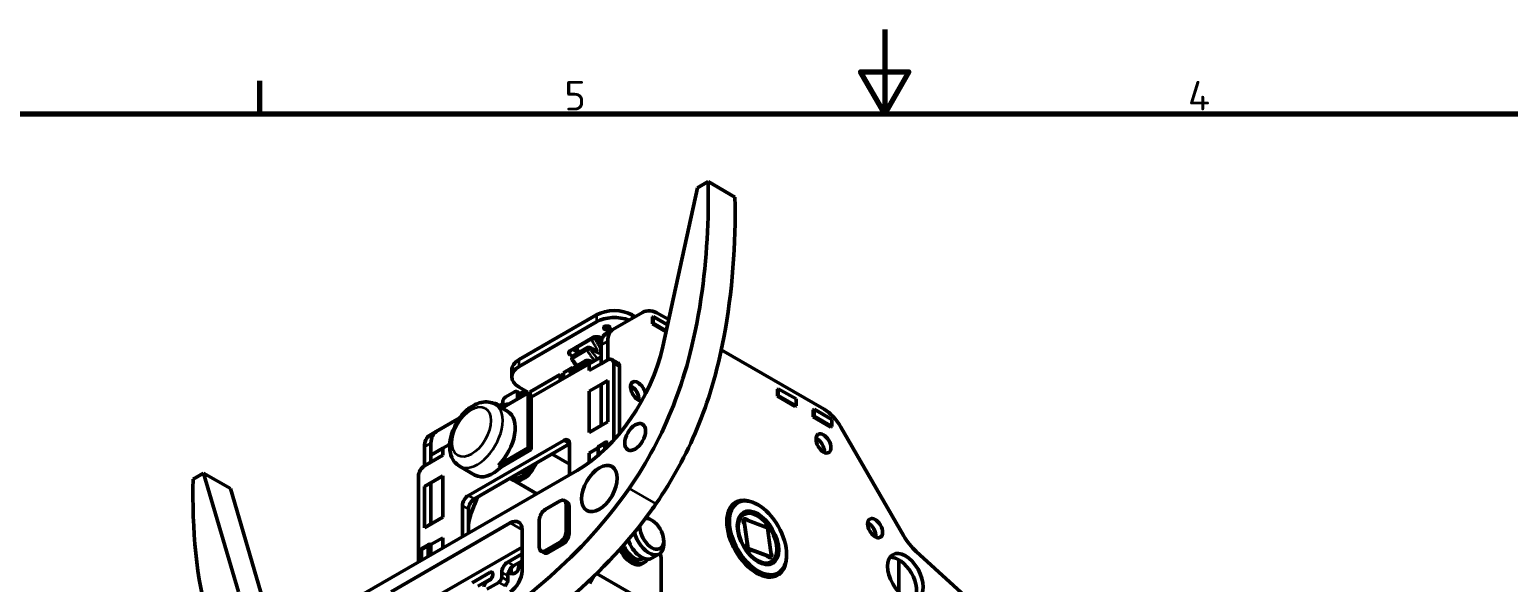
# Model space of a CAD drawing. Header units: millimetres. Extents: x 0 to 1188, y 0 to 840.
# Drawn here: x 390.8 to 742.2, y 708.7 to 840 of the extents above; entities that cross this region are included whole.
import ezdxf

# ---------------------------------------------------------------- set-up
doc = ezdxf.new("R2010")
doc.units = ezdxf.units.MM
doc.header["$LTSCALE"] = 2
for name, color, linetype, lineweight in [('Rahmen (ISO)', 7, 'Continuous', 70), ('Sichtbar (ISO)', 7, 'Continuous', 50), ('Sichtbar schmal (ISO)', 7, 'Continuous', 35)]:
    doc.layers.add(name, color=color, linetype=linetype, lineweight=lineweight)
doc.styles.add('Notiztext (DIN)', font='isocpeur.ttf')

# ---------------------------------------------------------------- blocks, each defined once
blk = doc.blocks.new('Ränder Vorgaberahmen')
at = {"layer": 'Rahmen (ISO)'}
blk.add_line((222.75, 410), (222.75, 413.9), dxfattribs=at)
at = {"layer": 'Rahmen (ISO)', "flags": 128}
for points in [[(297, 420), (297, 410), (294.11, 415), (299.89, 415), (297, 410)], [(10, 10), (10, 410), (584, 410), (584, 10), (10, 10)]]:
    blk.add_lwpolyline(points, dxfattribs=at)
at = {"layer": 'Rahmen (ISO)', "char_height": 3.5, "attachment_point": 7, "style": 'Notiztext (DIN)'}
for s, insert in [('5', (258.95, 410.4)), ('4', (333.03, 410.4))]:
    blk.add_mtext(s, dxfattribs=dict(at, insert=insert))

msp = doc.modelspace()

# ---------------------------------------------------------------- linework, layer by layer
at = {"layer": 'Sichtbar (ISO)'}
for p, q in [((549.56, 802.45), (541.27, 764.7)), ((552.06, 803.89), (549.56, 802.45)), ((558.42, 800.22), (552.06, 803.89)), ((507.13, 761.62), (525.52, 772.24)), ((525.52, 770.6), (507.13, 759.99)), ((529.45, 768.79), (536.45, 772.83)), ((534, 772.24), (534.71, 771.83)), ((538.81, 771.75), (539.02, 771.87)), ((538.81, 770.11), (538.81, 771.75)), ((538.81, 770.11), (539.02, 770.24)), ((542.05, 768.24), (538.81, 770.11)), ((539.02, 771.87), (542.42, 769.91)), ((539.02, 771.87), (539.02, 770.24)), ((539.02, 770.24), (542.1, 768.46)), ((542.69, 771.14), (540.45, 772.43)), ((519.3, 763.74), (524.67, 766.85)), ((526.37, 766.85), (526.86, 766.56)), ((529.45, 768.79), (527.89, 767.89)), ((528.2, 761.54), (528.2, 766.04)), ((519.87, 762.43), (519.3, 762.76)), ((519.86, 764.07), (521.26, 763.26)), ((523.38, 764.48), (519.99, 762.52)), ((526.65, 760.64), (526.65, 765.14)), ((579.6, 749.83), (555.19, 763.93)), ((505.38, 759.17), (505.38, 757.54)), ((510.01, 752.67), (523.82, 760.64)), ((517.71, 758.5), (519.83, 759.72)), ((522.89, 761.34), (519.49, 759.38)), ((519.83, 759.72), (519.95, 759.65)), ((519.83, 759.72), (519.83, 759.58)), ((523.82, 760.64), (526.65, 762.27)), ((528.2, 761.54), (523.82, 759.01)), ((523.82, 759.01), (523.82, 760.64)), ((523.82, 759.01), (526.65, 760.64)), ((523.82, 760.64), (523.82, 759.01)), ((526.65, 760.64), (526.65, 762.27)), ((526.65, 760.64), (528.2, 761.54)), ((529.2, 761.64), (530.62, 760.82)), ((529.62, 760.72), (529.62, 742.47)), ((531.03, 744.1), (531.03, 759.91)), ((516.86, 758.05), (509.79, 753.96)), ((516.86, 758.05), (516.86, 756.62)), ((517.25, 757.82), (516.86, 758.05)), ((516.93, 756.66), (516.93, 757.31)), ((517.71, 758.08), (517.13, 757.75)), ((517.6, 757.7), (517.6, 757.05)), ((517.71, 758.5), (517.71, 757.11)), ((523.82, 754.11), (528.2, 756.64)), ((526.65, 755.74), (523.82, 754.11)), ((528.2, 756.64), (526.65, 755.74)), ((526.65, 745.94), (526.65, 755.74)), ((526.65, 745.94), (526.65, 755.74)), ((528.2, 746.84), (528.2, 756.64)), ((528.2, 746.84), (528.2, 756.64)), ((509.31, 753.73), (503.05, 750.12)), ((503.95, 752.76), (506.07, 753.99)), ((506.57, 754.04), (507.99, 753.22)), ((506.78, 753.58), (506.78, 752.27)), ((507.13, 755.09), (509.25, 753.86)), ((507.36, 753.58), (508.55, 754.27)), ((509.31, 740.67), (509.31, 753.73)), ((510.01, 753.32), (509.31, 753.73)), ((509.79, 753.96), (509.79, 753.45)), ((510.01, 740.26), (510.01, 753.32)), ((523.82, 744.31), (523.82, 754.11)), ((523.82, 754.11), (523.82, 744.31)), ((568.72, 754.72), (568.51, 754.6)), ((568.51, 752.97), (568.51, 754.6)), ((568.51, 752.97), (568.72, 753.09)), ((572.75, 750.52), (568.51, 752.97)), ((572.96, 752.27), (568.72, 754.72)), ((568.72, 754.72), (568.72, 753.09)), ((568.72, 753.09), (572.96, 750.64)), ((572.96, 752.27), (572.96, 750.64)), ((504.45, 749.3), (501.48, 751.02)), ((501.62, 751.18), (503.04, 750.36)), ((502.41, 750.73), (503.26, 751.22)), ((503.24, 751.37), (503.24, 751.54)), ((503.45, 750.92), (503.94, 750.63)), ((572.96, 750.64), (572.75, 750.52)), ((577.21, 749.82), (577, 749.7)), ((577, 748.07), (577, 749.7)), ((581.45, 747.37), (577.21, 749.82)), ((577.21, 749.82), (577.21, 748.19)), ((487.45, 744.54), (493.07, 747.79)), ((528.2, 746.84), (523.82, 744.31)), ((523.82, 744.31), (526.65, 745.94)), ((526.65, 745.94), (528.2, 746.84)), ((577, 748.07), (577.21, 748.19)), ((581.24, 745.62), (577, 748.07)), ((577.21, 748.19), (581.45, 745.74)), ((581.24, 745.62), (581.45, 745.74)), ((581.45, 747.37), (581.45, 745.74)), ((598.46, 719.88), (583.6, 745.61)), ((487.45, 744.54), (485.89, 743.64)), ((486.2, 737.29), (486.2, 741.79)), ((495.11, 729.37), (517.74, 742.43)), ((519.15, 741.62), (496.53, 728.55)), ((519.15, 741.62), (519.15, 734.27)), ((527.7, 741.99), (526.15, 741.1)), ((527.5, 741.54), (527.5, 740.3)), ((528.2, 740.99), (528.2, 741.94)), ((484.65, 736.39), (484.65, 740.89)), ((484.65, 736.39), (489.03, 738.92)), ((486.2, 738.92), (489.03, 740.56)), ((486.2, 737.29), (486.2, 738.92)), ((486.2, 737.29), (489.03, 738.92)), ((489.03, 740.56), (490.45, 741.37)), ((489.03, 738.92), (489.03, 740.56)), ((489.03, 738.92), (489.03, 740.56)), ((502.23, 736.58), (509.31, 740.67)), ((502.94, 736.18), (510.01, 740.26)), ((510.01, 740.26), (509.31, 740.67)), ((519.15, 736.78), (514.96, 739.2)), ((525.94, 740.64), (523.82, 739.41)), ((523.82, 739.41), (525.94, 740.64)), ((523.82, 737.2), (523.82, 739.41)), ((523.82, 739.41), (523.82, 737.2)), ((525.94, 738.89), (525.94, 740.64)), ((432.18, 734.68), (429.68, 733.24)), ((432.18, 734.68), (438.54, 731)), ((440.47, 706.5), (432.18, 734.68)), ((520.9, 735.28), (460.84, 700.6)), ((484.65, 736.39), (486.2, 737.29)), ((496.66, 734.17), (492.98, 736.3)), ((502.94, 736.18), (502.23, 736.58)), ((438.54, 731), (446.83, 702.83)), ((483.23, 713.53), (483.23, 733.94)), ((489.03, 734.02), (484.65, 731.49)), ((486.2, 732.39), (484.65, 731.49)), ((484.65, 721.69), (484.65, 731.49)), ((484.65, 731.49), (484.65, 721.69)), ((489.03, 734.02), (486.2, 732.39)), ((486.2, 722.59), (486.2, 732.39)), ((486.2, 722.59), (486.2, 732.39)), ((489.03, 724.23), (489.03, 734.02)), ((489.03, 724.23), (489.03, 734.02)), ((511.33, 729.75), (505.62, 733.04)), ((516.89, 728.06), (513.36, 726.02)), ((517.89, 728.16), (518.6, 727.75)), ((558.56, 727.74), (558.63, 727.78)), ((484.65, 721.69), (489.03, 724.23)), ((486.2, 722.59), (489.03, 724.23)), ((493.7, 719.57), (493.7, 726.92)), ((495.11, 726.1), (495.11, 720.39)), ((518.31, 720.71), (518.31, 727.25)), ((519.01, 726.84), (519.01, 720.31)), ((538.67, 723.49), (537.96, 723.9)), ((560.52, 724.83), (559.98, 724.52)), ((563.91, 727.12), (563.63, 727.29)), ((476.73, 706.51), (505.01, 722.84)), ((484.65, 721.69), (486.2, 722.59)), ((507.84, 721.2), (507.84, 711.41)), ((511.94, 723.57), (511.94, 717.04)), ((560.5, 723.75), (560.57, 723.79)), ((560.57, 723.79), (566.14, 721.7)), ((561.55, 716.79), (560.57, 723.79)), ((561.3, 717.98), (560.67, 722.51)), ((566.14, 721.7), (567.12, 714.7)), ((507.84, 717.12), (483.09, 702.83)), ((485.7, 717.74), (484.15, 716.85)), ((485.5, 717.29), (485.5, 714.84)), ((489.03, 719.33), (486.2, 717.69)), ((489.03, 719.33), (486.2, 717.69)), ((486.2, 715.24), (486.2, 717.69)), ((489.03, 716.88), (489.03, 719.33)), ((489.03, 716.88), (489.03, 719.33)), ((516.89, 718.27), (513.36, 716.22)), ((517.6, 717.86), (514.06, 715.82)), ((541.5, 718.59), (541.5, 717.78)), ((483.94, 713.94), (483.94, 716.39)), ((507.84, 715.49), (504.45, 713.53)), ((505.86, 712.71), (507.84, 713.86)), ((512.36, 716.12), (513.06, 715.72)), ((536.93, 713.45), (536.36, 713.12)), ((536.43, 714.31), (536.7, 714.47)), ((540.46, 715.49), (538.7, 714.47)), ((540.93, 701.94), (540.93, 713.37)), ((561.48, 716.75), (561.55, 716.79)), ((567.12, 714.7), (561.55, 716.79)), ((562.29, 716.28), (562.46, 716.38)), ((566.06, 715.03), (562.46, 716.38)), ((567.02, 713.58), (566.48, 713.26)), ((566.88, 714.56), (567.12, 714.7)), ((570.7, 715.37), (570.7, 715.04)), ((597.36, 714.1), (597.36, 706.44)), ((707.81, 619.47), (601.51, 716.04)), ((500.2, 711.08), (495.96, 708.63)), ((500.91, 710.67), (500.91, 710.51)), ((503.03, 709.94), (503.03, 711.08)), ((504.45, 709.12), (504.45, 710.26)), ((525.01, 710.28), (523.96, 708.47)), ((540.93, 701.94), (525.56, 710.81)), ((568.56, 710.42), (568.63, 710.46)), ((497.37, 707.81), (500.63, 709.69)), ((500.2, 709.28), (499.5, 708.88)), ((499.5, 707.08), (502.32, 708.71))]:
    msp.add_line(p, q, dxfattribs=at)
for centre, major_axis, start_param, end_param in [((529.76, 769.79), (-6, 0), 3.926991, 5.497787), ((540.45, 765.9), (-4, 6.93), 5.497787, 6.283185), ((529.76, 768.15), (6, 0), 0.952846, 2.356194), ((525.52, 766.36), (-1.2, 0), 3.926991, 5.497787), ((530.89, 762.69), (-3, 5.2), 0, 0.785398), ((532.45, 763.59), (-3, 5.2), 0, 0.785398), ((520.14, 763.25), (-1.2, 0), 5.497787, 7.068583), ((520.9, 759.77), (15, 25.98), 3.926991, 5.215232), ((511.38, 759.17), (-6, 0), 5.497787, 6.283185), ((511.38, 757.54), (-6, 0), 5.497787, 7.068583), ((528.2, 759.91), (1, 1.73), 5.497787, 7.068583), ((529.62, 759.09), (1, 1.73), 5.497787, 6.283185), ((517.6, 756.92), (-0.475, 0.823), 0, 0.785398), ((518.28, 757.31), (-0.475, 0.823), 0.215777, 0.785398), ((535.39, 754.12), (1.25, -2.17), 0.922095, 6.051147), ((503.95, 751.95), (0.5, 0.866), 0.785398, 2.356194), ((506.07, 753.17), (0.5, 0.866), 5.497787, 7.068583), ((507.49, 752.35), (0.5, 0.866), 5.909304, 6.283185), ((508.55, 753.46), (1, 0), 0.27445, 0.785398), ((533.84, 753.23), (-1.25, 2.17), 3.813211, 5.611567), ((533.84, 753.23), (1.25, -2.17), 0.671619, 2.469974), ((501.12, 750.31), (0.5, 0.866), 5.627346, 6.958977), ((500.2, 741.94), (4.25, 7.36), 4.271692, 6.283185), ((502.54, 749.5), (0.5, 0.866), 5.909304, 6.283185), ((503.95, 751.78), (-0.5, -0.866), 5.497787, 7.068583), ((503.95, 750.15), (0.5, 0.866), 6.141288, 7.068583), ((579.6, 743.3), (4, -6.93), 1.570796, 2.356194), ((488.89, 738.44), (-3, 5.2), 0, 0.785398), ((490.45, 739.34), (-3, 5.2), 0, 0.785398), ((490.45, 743.01), (1, 1.73), 3.926991, 4.07411), ((517.74, 740.8), (1, 1.73), 5.497787, 7.068583), ((528.2, 741.13), (-0.5, 0.866), 5.497787, 7.068583), ((577.91, 740.82), (-1.25, 2.17), 3.813211, 5.611567), ((577.91, 740.82), (1.25, -2.17), 0.671619, 2.469974), ((526.65, 740.23), (-0.5, 0.866), 0, 0.785398), ((484.65, 734.76), (1, 1.73), 0.785398, 2.356194), ((500.91, 741.54), (-4.25, -7.36), 0, 1.130099), ((508.12, 737.37), (-2.5, -4.33), 6.044638, 8.092529), ((507.77, 737.58), (-2.25, -3.9), 6.257742, 7.879425), ((507.77, 737.58), (1.64, 2.85), 3.586614, 4.267368), ((508.06, 737.41), (-1.52, -2.64), 0.292264, 0.334588), ((495.11, 727.74), (-1, -1.73), 3.926991, 5.497787), ((525.11, 697.94), (-21.67, 37.54), 0.344593, 0.57837), ((496.53, 726.92), (1, 1.73), 0.785398, 2.356194), ((516.89, 726.43), (1, 1.73), 5.497787, 7.068583), ((517.6, 726.02), (1, 1.73), 5.497787, 6.283185), ((563.63, 719.12), (-5, 8.66), 5.497787, 10.210176), ((563.56, 719.08), (5, -8.66), 3.141593, 6.283185), ((513.36, 724.39), (1, 1.73), 0.785398, 2.356194), ((538.67, 720.22), (-2, 3.46), 0.667079, 6.082756), ((537.96, 719.82), (-2.5, 4.33), 5.497787, 5.668591), ((563.63, 719.12), (-3.28, 5.67), 6.084181, 7.038497), ((561.07, 722.94), (-0.5, 0.866), 5.009439, 8.028515), ((505.01, 719.57), (2, 3.46), 5.497787, 7.068583), ((516.89, 719.9), (-1, -1.73), 0.785398, 2.356194), ((537.96, 719.82), (2.5, -4.33), 4.21316, 7.068583), ((565.66, 721.23), (-0.5, 0.866), 5.009439, 6.335201), ((565.66, 721.23), (0.5, -0.866), 0.355723, 1.564139), ((590.17, 720.7), (-1.25, 2.17), 3.813211, 5.611567), ((590.17, 720.7), (1.25, -2.17), 0.671619, 2.469974), ((484.65, 715.98), (-0.5, 0.866), 0, 0.785398), ((486.2, 716.88), (-0.5, 0.866), 5.497787, 7.068583), ((513.36, 717.86), (-1, -1.73), 5.497787, 7.068583), ((517.6, 719.49), (1, 1.73), 3.926991, 5.497787), ((534.43, 717.78), (2.5, -4.33), 4.54491, 6.644552), ((534.43, 717.78), (2, -3.46), 4.449336, 6.283185), ((536.2, 718.8), (2.5, -4.33), 4.392954, 6.283185), ((561.88, 717.18), (0.5, -0.866), 3.316126, 6.457718), ((603.46, 722.76), (5, -8.66), 4.712389, 5.218534), ((504.45, 711.9), (-1, -1.73), 3.926991, 5.497787), ((504.24, 714.4), (2, -3.46), 5.609526, 7.252007), ((514.06, 717.45), (-1, -1.73), 0, 0.785398), ((533.86, 717.45), (2.5, -4.33), 4.589549, 6.283185), ((533.86, 717.45), (5, -8.66), 0.785398, 1.049759), ((563.63, 719.12), (3.28, -5.67), 5.527873, 6.482189), ((566.47, 715.47), (0.5, -0.866), 4.886922, 6.457718), ((566.47, 715.47), (0.5, -0.866), 0.355723, 1.564139), ((597.36, 709.2), (3, -5.2), 0.262269, 2.879324), ((500.2, 710.26), (0.5, 0.866), 5.497787, 7.068583), ((500.2, 710.1), (0.5, 0.866), 3.926991, 5.497787), ((502.32, 709.53), (-0.5, -0.866), 0.785398, 2.356194), ((505.86, 711.08), (1, 1.73), 0.785398, 2.356194), ((505.01, 709.77), (2, 3.46), 3.926991, 5.497787), ((502.4, 713.33), (-2, 3.46), 3.619159, 4.061187), ((502.4, 713.33), (2, -3.46), 0.477567, 0.919594), ((499.5, 708.06), (0.5, 0.866), 0.785398, 2.356194), ((503.74, 708.71), (0.5, 0.866), 3.926991, 5.497787)]:
    msp.add_ellipse(centre, major_axis=major_axis, ratio=0.57735, start_param=start_param, end_param=end_param, dxfattribs=at)
for centre, major_axis in [((528, 769.17), (-0.75, 0)), ((534.71, 743.25), (1.75, 3.03)), ((579.47, 741.72), (-1.25, 2.17)), ((526.22, 731), (3, 5.2)), ((563.91, 719.29), (-4.8, 8.31)), ((563.91, 719.29), (3.48, -6.02)), ((563.77, 719.2), (3.25, -5.63)), ((591.73, 721.6), (-1.25, 2.17)), ((598.92, 710.1), (-3, 5.2))]:
    msp.add_ellipse(centre, major_axis=major_axis, ratio=0.57735, dxfattribs=at)
for points, knots in [([(533.3, 731.05), (537.61, 737.28), (541.07, 743.78), (546.24, 756.96), (548.73, 765.14), (551.77, 785.56), (552.25, 795.14), (552.06, 803.89)], [0, 0, 0, 0, 2.287826, 2.287826, 4.326906, 4.326906, 6.093032, 6.093032, 6.093032, 6.093032]), ([(539.66, 727.38), (543.55, 733), (546.82, 738.95), (552.06, 751.6), (554.21, 758.62), (557.82, 777.55), (558.66, 789.14), (558.42, 800.22)], [-16.435638, -16.435638, -16.435638, -16.435638, -13.266296, -13.266296, -10.191848, -10.191848, -6.233623, -6.233623, -6.233623, -6.233623]), ([(525.08, 766.91), (525.06, 766.93), (525.03, 766.94), (524.98, 766.96), (524.97, 766.96), (524.95, 766.97)], [-0.03295026, -0.03295026, -0.03295026, -0.03295026, -0.02636021, -0.02636021, -0.02282759, -0.02282759, -0.02282759, -0.02282759]), ([(525.08, 766.91), (525.26, 766.8), (525.44, 766.68), (525.8, 766.41), (525.98, 766.27), (526.33, 765.95), (526.54, 765.72), (526.66, 765.59), (526.66, 765.59), (526.67, 765.58)], [0.0068123, 0.0068123, 0.0068123, 0.0068123, 0.0775206, 0.0775206, 0.1482289, 0.1482289, 0.2189372, 0.2189372, 0.2216061, 0.2216061, 0.2216061, 0.2216061]), ([(519.77, 762.25), (519.78, 762.27), (519.79, 762.29), (519.81, 762.33), (519.82, 762.36), (519.84, 762.39), (519.86, 762.41), (519.89, 762.45), (519.91, 762.47), (519.94, 762.5), (519.96, 762.51), (519.99, 762.52)], [0.04355678, 0.04355678, 0.04355678, 0.04355678, 0.04832131, 0.04832131, 0.05308583, 0.05308583, 0.05785035, 0.05785035, 0.06261487, 0.06261487, 0.06737939, 0.06737939, 0.06737939, 0.06737939]), ([(520.84, 764.22), (520.83, 764.24), (520.82, 764.27), (520.82, 764.31), (520.81, 764.33), (520.81, 764.38), (520.82, 764.4), (520.83, 764.45), (520.83, 764.47), (520.85, 764.51), (520.86, 764.54), (520.88, 764.55)], [-0.03888065, -0.03888065, -0.03888065, -0.03888065, -0.03392238, -0.03392238, -0.02896411, -0.02896411, -0.02400584, -0.02400584, -0.01904757, -0.01904757, -0.0140893, -0.0140893, -0.0140893, -0.0140893]), ([(521.27, 763.26), (521.16, 763.48), (521.06, 763.7), (520.92, 764.02), (520.88, 764.12), (520.84, 764.22)], [0.6560181, 0.6560181, 0.6560181, 0.6560181, 0.7242316, 0.7242316, 0.7568617, 0.7568617, 0.7568617, 0.7568617]), ([(520.88, 764.55), (520.89, 764.57), (520.91, 764.59), (520.93, 764.63), (520.95, 764.65), (520.98, 764.69), (520.99, 764.71), (521.01, 764.73), (521.01, 764.73), (521.01, 764.73)], [3.51723636, 3.51723636, 3.51723636, 3.51723636, 3.52409721, 3.52409721, 3.53095805, 3.53095805, 3.5378189, 3.5378189, 3.53782909, 3.53782909, 3.53782909, 3.53782909]), ([(523.75, 764.52), (523.73, 764.53), (523.71, 764.53), (523.66, 764.54), (523.63, 764.54), (523.58, 764.54), (523.55, 764.54), (523.5, 764.53), (523.48, 764.53), (523.43, 764.51), (523.4, 764.5), (523.38, 764.48)], [-0.02608434, -0.02608434, -0.02608434, -0.02608434, -0.02086747, -0.02086747, -0.0156506, -0.0156506, -0.01043373, -0.01043373, -0.00521687, -0.00521687, 0, 0, 0, 0]), ([(523.75, 764.52), (523.92, 764.47), (524.09, 764.4), (524.44, 764.26), (524.61, 764.17), (524.96, 763.98), (525.16, 763.85), (525.38, 763.67), (525.41, 763.65), (525.49, 763.59), (525.54, 763.56), (525.59, 763.54), (525.61, 763.53), (525.62, 763.53), (525.62, 763.53), (525.62, 763.53)], [0.0044388, 0.0044388, 0.0044388, 0.0044388, 0.0699205, 0.0699205, 0.1354022, 0.1354022, 0.2008839, 0.2008839, 0.2210852, 0.2210852, 0.252916, 0.252916, 0.2740848, 0.2740848, 0.2844443, 0.2844443, 0.2844443, 0.2844443]), ([(519.27, 759), (519.27, 759.03), (519.28, 759.06), (519.29, 759.11), (519.3, 759.14), (519.32, 759.2), (519.33, 759.23), (519.37, 759.28), (519.39, 759.3), (519.44, 759.35), (519.46, 759.37), (519.49, 759.38)], [0.03587727, 0.03587727, 0.03587727, 0.03587727, 0.04217769, 0.04217769, 0.04847812, 0.04847812, 0.05477854, 0.05477854, 0.06107897, 0.06107897, 0.06737939, 0.06737939, 0.06737939, 0.06737939]), ([(519.27, 758.63), (519.27, 758.65), (519.27, 758.68), (519.27, 758.73), (519.27, 758.75), (519.27, 758.8), (519.27, 758.83), (519.27, 758.88), (519.27, 758.9), (519.27, 758.95), (519.27, 758.97), (519.27, 759)], [2.99693093, 2.99693093, 2.99693093, 2.99693093, 3.00246458, 3.00246458, 3.00799822, 3.00799822, 3.01353187, 3.01353187, 3.01906552, 3.01906552, 3.02459916, 3.02459916, 3.02459916, 3.02459916]), ([(519.7, 761.69), (519.7, 761.7), (519.69, 761.71), (519.68, 761.74), (519.67, 761.75), (519.67, 761.78), (519.67, 761.8), (519.66, 761.83), (519.66, 761.84), (519.67, 761.87), (519.67, 761.89), (519.67, 761.9)], [-0.039551, -0.039551, -0.039551, -0.039551, -0.03662194, -0.03662194, -0.03369288, -0.03369288, -0.03076382, -0.03076382, -0.02783476, -0.02783476, -0.02490569, -0.02490569, -0.02490569, -0.02490569]), ([(519.67, 761.9), (519.68, 761.92), (519.69, 761.95), (519.7, 761.99), (519.71, 762.02), (519.72, 762.06), (519.73, 762.09), (519.74, 762.13), (519.75, 762.16), (519.76, 762.2), (519.77, 762.23), (519.77, 762.25)], [3.25716872, 3.25716872, 3.25716872, 3.25716872, 3.26334004, 3.26334004, 3.26951135, 3.26951135, 3.27568267, 3.27568267, 3.28185399, 3.28185399, 3.2880253, 3.2880253, 3.2880253, 3.2880253]), ([(520.8, 760.14), (520.57, 760.39), (520.39, 760.63), (520.03, 761.15), (519.86, 761.41), (519.7, 761.69)], [0.5767601, 0.5767601, 0.5767601, 0.5767601, 0.6661071, 0.6661071, 0.7565821, 0.7565821, 0.7565821, 0.7565821]), ([(523.1, 761.4), (523.09, 761.4), (523.08, 761.4), (523.05, 761.4), (523.03, 761.39), (523, 761.39), (522.99, 761.38), (522.96, 761.37), (522.94, 761.37), (522.91, 761.36), (522.9, 761.35), (522.89, 761.34)], [-0.0155573, -0.0155573, -0.0155573, -0.0155573, -0.01244584, -0.01244584, -0.00933438, -0.00933438, -0.00622292, -0.00622292, -0.00311146, -0.00311146, 0, 0, 0, 0]), ([(523.1, 761.4), (523.23, 761.41), (523.37, 761.41), (523.67, 761.39), (523.82, 761.37), (524.15, 761.3), (524.32, 761.26), (524.54, 761.17), (524.6, 761.15), (524.65, 761.12)], [0.0016514, 0.0016514, 0.0016514, 0.0016514, 0.0551955, 0.0551955, 0.115466, 0.115466, 0.1757365, 0.1757365, 0.1930586, 0.1930586, 0.1930586, 0.1930586]), ([(519.32, 758.49), (519.31, 758.5), (519.31, 758.5), (519.3, 758.52), (519.29, 758.53), (519.28, 758.55), (519.28, 758.56), (519.27, 758.58), (519.27, 758.59), (519.27, 758.61), (519.27, 758.62), (519.27, 758.63)], [-0.03877708, -0.03877708, -0.03877708, -0.03877708, -0.037444876, -0.037444876, -0.036112672, -0.036112672, -0.034780467, -0.034780467, -0.033448263, -0.033448263, -0.032116059, -0.032116059, -0.032116059, -0.032116059]), ([(501.48, 751.02), (501.01, 751.3), (500.47, 751.47), (499.35, 751.63), (498.76, 751.59), (497.49, 751.32), (496.82, 751.04), (495.46, 750.25), (494.79, 749.7), (493.54, 748.44), (492.98, 747.72), (492.01, 746.17), (491.61, 745.35), (491, 743.67), (490.79, 742.81), (490.6, 741.11), (490.62, 740.26), (490.97, 738.71), (491.27, 738), (492.08, 736.95), (492.5, 736.58), (492.98, 736.3)], [0.785398, 0.785398, 0.785398, 0.785398, 1.014729, 1.014729, 1.26691, 1.26691, 1.578241, 1.578241, 1.935446, 1.935446, 2.294484, 2.294484, 2.649266, 2.649266, 3.006265, 3.006265, 3.367187, 3.367187, 3.695607, 3.695607, 3.926991, 3.926991, 3.926991, 3.926991]), ([(429.68, 733.24), (429.41, 721.43), (430.4, 709.29), (434.87, 695.42), (436.84, 691.41), (442, 685.46), (444.95, 683.5), (448.44, 682.38)], [0, 0, 0, 0, 4.28314, 4.28314, 6.339251, 6.339251, 8.211967, 8.211967, 8.211967, 8.211967]), ([(448.44, 682.38), (452.87, 680.97), (457.91, 681), (471.05, 683.43), (479.72, 686.99), (496.37, 696.06), (505.25, 702.09), (519.51, 714.47), (526.86, 721.75), (533.3, 731.05)], [0, 0, 0, 0, 2.380049, 2.380049, 5.898945, 5.898945, 9.488627, 9.488627, 12.145149, 12.145149, 12.145149, 12.145149]), ([(539.66, 727.38), (539.31, 726.87), (538.95, 726.36), (533.34, 718.56), (526.88, 711.58), (507.76, 695.21), (494.94, 687.35), (476.38, 679.64), (469.05, 677.63), (459.81, 677.59), (457.2, 677.94), (454.81, 678.71)], [-31.975354, -31.975354, -31.975354, -31.975354, -31.689009, -31.689009, -27.528662, -27.528662, -21.504228, -21.504228, -17.655451, -17.655451, -15.993224, -15.993224, -15.993224, -15.993224])]:
    msp.add_open_spline(points, degree=3, knots=knots, dxfattribs=at)
msp.add_open_spline([(519.57, 758.19), (519.48, 758.29), (519.4, 758.39), (519.32, 758.49)], degree=3, dxfattribs=at)
at = {"layer": 'Sichtbar schmal (ISO)'}
for p, q in [((525.52, 772.24), (525.52, 770.6)), ((534, 771.42), (534, 772.24)), ((524.39, 766.62), (521, 764.66)), ((521, 764.5), (524.39, 766.46)), ((526.65, 765.14), (528.2, 766.04)), ((519.3, 762.76), (519.3, 763.74)), ((523.23, 764.04), (519.84, 762.08)), ((519.87, 761.9), (523.27, 763.86)), ((519.95, 762.48), (523.34, 764.44)), ((520.57, 764.48), (520.81, 764.34)), ((507.13, 759.99), (507.13, 761.62)), ((522.84, 760.78), (519.44, 758.82)), ((519.45, 759.3), (522.84, 761.26)), ((519.51, 758.64), (522.91, 760.6)), ((529.62, 760.72), (531.03, 759.91)), ((516.93, 757.31), (517.6, 757.7)), ((517.6, 757.7), (517.71, 757.7)), ((506.78, 753.58), (507.91, 752.93)), ((509.25, 753.86), (509.25, 753.7)), ((504.23, 750.8), (503.95, 750.97)), ((484.65, 740.89), (486.2, 741.79)), ((517.74, 742.43), (519.15, 741.62)), ((525.94, 740.64), (527.5, 741.54)), ((533.3, 731.05), (539.66, 727.38)), ((496.53, 728.55), (495.11, 729.37)), ((493.7, 726.92), (495.11, 726.1)), ((518.31, 727.25), (519.01, 726.84)), ((505.01, 722.84), (507.84, 721.2)), ((519.01, 720.31), (518.31, 720.71)), ((483.94, 716.39), (485.5, 717.29)), ((516.89, 718.27), (517.6, 717.86)), ((505.86, 712.71), (504.45, 713.53)), ((514.06, 715.82), (513.36, 716.22)), ((500.2, 711.08), (500.91, 710.67)), ((503.03, 711.08), (504.45, 710.26)), ((504.45, 709.12), (503.03, 709.94)), ((502.32, 708.71), (503.74, 707.9))]:
    msp.add_line(p, q, dxfattribs=at)
for centre, major_axis, start_param, end_param in [((524.51, 766.47), (-0.1, 0.173), 0.263603, 1.30662), ((534.5, 754.07), (-8.25, 14.29), 0.249824, 0.263603), ((534.93, 754.31), (-7.95, 13.77), 0.242415, 0.248946), ((520.09, 762.35), (-0.1, 0.173), 0, 0.489558), ((521.12, 764.51), (-0.1, 0.173), 0.263603, 1.30662), ((531.11, 752.11), (-8.25, 14.29), 0.249824, 0.263603), ((523.37, 763.92), (0.1, -0.173), 3.666995, 4.710013), ((534.5, 754.07), (8.25, -14.29), 3.631151, 3.666995), ((523.48, 764.31), (-0.1, 0.173), 0, 0.489558), ((534.93, 754.31), (-7.95, 13.77), 0.504215, 0.510746), ((531.11, 752.11), (-8.25, 14.29), 0.751358, 0.787201), ((519.59, 759.21), (-0.1, 0.173), 0, 0.751358), ((519.97, 761.96), (-0.1, 0.173), 0.525402, 1.56842), ((531.11, 752.11), (-8.25, 14.29), 0.489558, 0.525402), ((522.99, 761.17), (-0.1, 0.173), 0, 0.751358), ((534.5, 754.07), (8.25, -14.29), 3.89295, 3.928794), ((522.98, 760.7), (0.1, -0.173), 3.928794, 4.971812), ((534.93, 754.31), (-7.95, 13.77), 0.766014, 0.772545), ((519.58, 758.74), (-0.1, 0.173), 0.787201, 1.830219), ((497.23, 743.66), (-4.25, -7.36), 0, 3.141593)]:
    msp.add_ellipse(centre, major_axis=major_axis, ratio=0.57735, start_param=start_param, end_param=end_param, dxfattribs=at)
msp.add_ellipse((495.82, 744.47), major_axis=(3.25, 5.63), ratio=0.57735, dxfattribs=at)
for points, knots in [([(524.13, 764.15), (524.14, 764.14), (524.15, 764.14), (524.28, 764.09), (524.4, 764.05), (524.61, 763.95), (524.71, 763.91), (524.87, 763.82), (524.94, 763.78), (525.07, 763.71), (525.12, 763.67), (525.22, 763.61), (525.26, 763.58), (525.32, 763.54), (525.34, 763.53), (525.38, 763.49), (525.42, 763.46), (525.48, 763.41), (525.5, 763.4), (525.57, 763.34), (525.63, 763.31), (525.78, 763.22), (525.88, 763.19), (526.04, 763.17), (526.1, 763.17), (526.2, 763.2), (526.24, 763.22), (526.31, 763.27), (526.34, 763.3), (526.37, 763.36), (526.39, 763.38), (526.41, 763.42), (526.42, 763.45), (526.43, 763.47), (526.45, 763.51), (526.47, 763.56), (526.51, 763.66), (526.51, 763.71), (526.52, 763.85), (526.52, 763.93), (526.49, 764.13), (526.46, 764.25), (526.35, 764.54), (526.25, 764.7), (526.12, 764.9), (526.09, 764.94), (526, 765.06), (525.96, 765.14), (525.85, 765.32), (525.79, 765.42), (525.66, 765.66), (525.58, 765.81), (525.43, 766.15), (525.34, 766.33), (525.27, 766.52)], [0.0229745, 0.0229745, 0.0229745, 0.0229745, 0.0277384, 0.0277384, 0.0792241, 0.0792241, 0.1188286, 0.1188286, 0.1492936, 0.1492936, 0.1724156, 0.1724156, 0.1908269, 0.1908269, 0.1968468, 0.1968468, 0.2119747, 0.2119747, 0.221065, 0.221065, 0.2446731, 0.2446731, 0.2860933, 0.2860933, 0.3163928, 0.3163928, 0.3386717, 0.3386717, 0.3600522, 0.3600522, 0.371318, 0.371318, 0.3836581, 0.3836581, 0.3836581, 0.4059668, 0.4059668, 0.4286446, 0.4286446, 0.4572008, 0.4572008, 0.4975726, 0.4975726, 0.5525577, 0.5525577, 0.5691722, 0.5691722, 0.5960877, 0.5960877, 0.6312465, 0.6312465, 0.6804923, 0.6804923, 0.7430445, 0.7430445, 0.7430445, 0.7430445]), ([(525.27, 766.52), (525.2, 766.57), (525.13, 766.61), (524.96, 766.67), (524.85, 766.69), (524.67, 766.7), (524.59, 766.69), (524.47, 766.66), (524.43, 766.64), (524.39, 766.62)], [-0.00033079, -0.00033079, -0.00033079, -0.00033079, 0.01868483, 0.01868483, 0.04032686, 0.04032686, 0.05697457, 0.05697457, 0.06737939, 0.06737939, 0.06737939, 0.06737939]), ([(524.39, 766.46), (524.43, 766.48), (524.47, 766.5), (524.59, 766.54), (524.67, 766.56), (524.85, 766.58), (524.96, 766.58), (525.13, 766.56), (525.2, 766.55), (525.27, 766.52)], [-0.06737939, -0.06737939, -0.06737939, -0.06737939, -0.05697457, -0.05697457, -0.04032686, -0.04032686, -0.01868483, -0.01868483, 0.00033079, 0.00033079, 0.00033079, 0.00033079]), ([(524.39, 766.46), (524.42, 766.39), (524.44, 766.32), (524.56, 766.04), (524.65, 765.83), (524.83, 765.45), (524.91, 765.29), (525.06, 765.01), (525.13, 764.89), (525.25, 764.69), (525.3, 764.6), (525.42, 764.43), (525.45, 764.4), (525.54, 764.26), (525.59, 764.18), (525.64, 764.03), (525.66, 763.97), (525.67, 763.88), (525.67, 763.84), (525.67, 763.79), (525.66, 763.76), (525.65, 763.72), (525.64, 763.7), (525.62, 763.65), (525.6, 763.62), (525.6, 763.6), (525.58, 763.56), (525.57, 763.56), (525.57, 763.55), (525.57, 763.55), (525.57, 763.55)], [-0.7660191, -0.7660191, -0.7660191, -0.7660191, -0.7454645, -0.7454645, -0.6804923, -0.6804923, -0.6312465, -0.6312465, -0.5960877, -0.5960877, -0.5691722, -0.5691722, -0.5525577, -0.5525577, -0.4975726, -0.4975726, -0.4572008, -0.4572008, -0.4286446, -0.4286446, -0.4059668, -0.4059668, -0.3836581, -0.3836581, -0.3836581, -0.371318, -0.371318, -0.3600522, -0.3600522, -0.3586587, -0.3586587, -0.3586587, -0.3586587]), ([(524.89, 766.95), (524.9, 766.94), (524.91, 766.94), (525.01, 766.91), (525.09, 766.86), (525.22, 766.73), (525.27, 766.65), (525.3, 766.57)], [0.02403934, 0.02403934, 0.02403934, 0.02403934, 0.02705253, 0.02705253, 0.04869456, 0.04869456, 0.06771018, 0.06771018, 0.06771018, 0.06771018]), ([(525.3, 766.57), (525.28, 766.65), (525.25, 766.73), (525.17, 766.84), (525.13, 766.88), (525.08, 766.91)], [-0.06771018, -0.06771018, -0.06771018, -0.06771018, -0.04869456, -0.04869456, -0.03295026, -0.03295026, -0.03295026, -0.03295026]), ([(525.3, 766.57), (525.31, 766.57), (525.33, 766.56), (525.46, 766.47), (525.58, 766.39), (525.79, 766.23), (525.88, 766.16), (526.04, 766.02), (526.11, 765.96), (526.24, 765.85), (526.29, 765.8), (526.38, 765.71), (526.42, 765.67), (526.47, 765.62), (526.49, 765.6), (526.53, 765.55), (526.56, 765.51), (526.61, 765.46), (526.63, 765.44), (526.65, 765.41), (526.66, 765.41), (526.66, 765.41)], [0.0229745, 0.0229745, 0.0229745, 0.0229745, 0.0277384, 0.0277384, 0.0792241, 0.0792241, 0.1188286, 0.1188286, 0.1492936, 0.1492936, 0.1724156, 0.1724156, 0.1908269, 0.1908269, 0.1968468, 0.1968468, 0.2119747, 0.2119747, 0.221065, 0.221065, 0.2213049, 0.2213049, 0.2213049, 0.2213049]), ([(526.64, 766.69), (526.66, 766.63), (526.69, 766.56), (526.74, 766.44), (526.76, 766.38), (526.79, 766.32)], [-0.61398407, -0.61398407, -0.61398407, -0.61398407, -0.59608765, -0.59608765, -0.57883325, -0.57883325, -0.57883325, -0.57883325]), ([(520.84, 764.22), (520.83, 764.25), (520.82, 764.28), (520.84, 764.35), (520.86, 764.39), (520.93, 764.45), (520.96, 764.48), (521, 764.5)], [-0.03888065, -0.03888065, -0.03888065, -0.03888065, -0.02705253, -0.02705253, -0.01040482, -0.01040482, 0, 0, 0, 0]), ([(521, 764.66), (520.96, 764.64), (520.93, 764.61), (520.89, 764.57), (520.88, 764.56), (520.88, 764.55)], [0, 0, 0, 0, 0.01040482, 0.01040482, 0.0140893, 0.0140893, 0.0140893, 0.0140893]), ([(521.49, 763.39), (521.43, 763.5), (521.38, 763.61), (521.25, 763.88), (521.17, 764.05), (521.07, 764.31), (521.03, 764.41), (521, 764.5)], [0.6538387, 0.6538387, 0.6538387, 0.6538387, 0.6867949, 0.6867949, 0.7382807, 0.7382807, 0.7660191, 0.7660191, 0.7660191, 0.7660191]), ([(524.11, 764.08), (524.05, 764.11), (523.97, 764.13), (523.8, 764.15), (523.69, 764.16), (523.51, 764.14), (523.43, 764.12), (523.31, 764.08), (523.27, 764.06), (523.23, 764.04)], [-0.00033079, -0.00033079, -0.00033079, -0.00033079, 0.01868483, 0.01868483, 0.04032686, 0.04032686, 0.05697457, 0.05697457, 0.06737939, 0.06737939, 0.06737939, 0.06737939]), ([(523.27, 763.86), (523.3, 763.88), (523.34, 763.9), (523.46, 763.95), (523.54, 763.98), (523.72, 764.03), (523.82, 764.05), (523.98, 764.08), (524.05, 764.08), (524.11, 764.08)], [-0.06737939, -0.06737939, -0.06737939, -0.06737939, -0.05697457, -0.05697457, -0.04032686, -0.04032686, -0.01868483, -0.01868483, 0.00033079, 0.00033079, 0.00033079, 0.00033079]), ([(523.27, 763.86), (523.3, 763.8), (523.34, 763.73), (523.5, 763.46), (523.62, 763.27), (523.86, 762.92), (523.96, 762.78), (524.15, 762.53), (524.23, 762.42), (524.38, 762.24), (524.45, 762.17), (524.58, 762.03), (524.61, 762), (524.72, 761.88), (524.78, 761.81), (524.86, 761.67), (524.88, 761.61), (524.92, 761.52), (524.93, 761.48), (524.94, 761.42), (524.94, 761.38), (524.94, 761.34), (524.93, 761.32), (524.93, 761.28)], [-0.7660191, -0.7660191, -0.7660191, -0.7660191, -0.7454645, -0.7454645, -0.6804923, -0.6804923, -0.6312465, -0.6312465, -0.5960877, -0.5960877, -0.5691722, -0.5691722, -0.5525577, -0.5525577, -0.4975726, -0.4975726, -0.4572008, -0.4572008, -0.4286446, -0.4286446, -0.4059668, -0.4059668, -0.389035, -0.389035, -0.389035, -0.389035]), ([(523.34, 764.44), (523.38, 764.46), (523.42, 764.47), (523.54, 764.49), (523.61, 764.49), (523.78, 764.45), (523.87, 764.4), (524.02, 764.29), (524.08, 764.22), (524.13, 764.15)], [0, 0, 0, 0, 0.01040482, 0.01040482, 0.02705253, 0.02705253, 0.04869456, 0.04869456, 0.06771018, 0.06771018, 0.06771018, 0.06771018]), ([(524.13, 764.15), (524.09, 764.23), (524.05, 764.3), (523.93, 764.43), (523.85, 764.49), (523.76, 764.52), (523.76, 764.52), (523.75, 764.52)], [-0.06771018, -0.06771018, -0.06771018, -0.06771018, -0.04869456, -0.04869456, -0.02705253, -0.02705253, -0.02608434, -0.02608434, -0.02608434, -0.02608434]), ([(525.73, 761.74), (525.72, 761.76), (525.72, 761.77), (525.67, 761.91), (525.61, 762.04), (525.46, 762.31), (525.34, 762.45), (525.19, 762.62), (525.15, 762.65), (525.05, 762.75), (525, 762.82), (524.87, 762.97), (524.8, 763.06), (524.63, 763.28), (524.53, 763.42), (524.33, 763.72), (524.21, 763.9), (524.11, 764.08)], [0.4519551, 0.4519551, 0.4519551, 0.4519551, 0.4572008, 0.4572008, 0.4975726, 0.4975726, 0.5525577, 0.5525577, 0.5691722, 0.5691722, 0.5960877, 0.5960877, 0.6312465, 0.6312465, 0.6804923, 0.6804923, 0.7430445, 0.7430445, 0.7430445, 0.7430445]), ([(519.27, 759), (519.27, 759.02), (519.27, 759.03), (519.29, 759.11), (519.31, 759.17), (519.38, 759.25), (519.41, 759.27), (519.45, 759.3)], [0.03587727, 0.03587727, 0.03587727, 0.03587727, 0.04032686, 0.04032686, 0.05697457, 0.05697457, 0.06737939, 0.06737939, 0.06737939, 0.06737939]), ([(519.84, 762.08), (519.8, 762.06), (519.77, 762.03), (519.71, 761.97), (519.68, 761.94), (519.67, 761.9)], [0, 0, 0, 0, 0.01040482, 0.01040482, 0.02490569, 0.02490569, 0.02490569, 0.02490569]), ([(519.7, 761.69), (519.69, 761.7), (519.69, 761.72), (519.71, 761.77), (519.73, 761.8), (519.8, 761.86), (519.84, 761.88), (519.87, 761.9)], [-0.039551, -0.039551, -0.039551, -0.039551, -0.02705253, -0.02705253, -0.01040482, -0.01040482, 0, 0, 0, 0]), ([(519.77, 762.25), (519.79, 762.3), (519.82, 762.35), (519.88, 762.43), (519.91, 762.45), (519.95, 762.48)], [0.04355678, 0.04355678, 0.04355678, 0.04355678, 0.05697457, 0.05697457, 0.06737939, 0.06737939, 0.06737939, 0.06737939]), ([(521.01, 760.26), (520.99, 760.29), (520.97, 760.31), (520.89, 760.41), (520.83, 760.48), (520.71, 760.63), (520.64, 760.72), (520.49, 760.93), (520.41, 761.05), (520.22, 761.32), (520.12, 761.48), (519.97, 761.73), (519.92, 761.82), (519.87, 761.9)], [0.5840166, 0.5840166, 0.5840166, 0.5840166, 0.5936035, 0.5936035, 0.6167255, 0.6167255, 0.6471905, 0.6471905, 0.6867949, 0.6867949, 0.7382807, 0.7382807, 0.7660191, 0.7660191, 0.7660191, 0.7660191]), ([(522.84, 761.26), (522.88, 761.28), (522.92, 761.29), (523.04, 761.32), (523.12, 761.32), (523.3, 761.3), (523.4, 761.26), (523.56, 761.17), (523.63, 761.11), (523.69, 761.05)], [0, 0, 0, 0, 0.01040482, 0.01040482, 0.02705253, 0.02705253, 0.04869456, 0.04869456, 0.06771018, 0.06771018, 0.06771018, 0.06771018]), ([(523.69, 760.97), (523.63, 760.97), (523.56, 760.98), (523.39, 760.96), (523.29, 760.94), (523.11, 760.9), (523.03, 760.87), (522.92, 760.82), (522.87, 760.8), (522.84, 760.78)], [-0.00033079, -0.00033079, -0.00033079, -0.00033079, 0.01868483, 0.01868483, 0.04032686, 0.04032686, 0.05697457, 0.05697457, 0.06737939, 0.06737939, 0.06737939, 0.06737939]), ([(522.91, 760.6), (522.94, 760.62), (522.99, 760.64), (523.1, 760.7), (523.17, 760.74), (523.34, 760.82), (523.43, 760.86), (523.58, 760.92), (523.64, 760.95), (523.69, 760.97)], [-0.06737939, -0.06737939, -0.06737939, -0.06737939, -0.05697457, -0.05697457, -0.04032686, -0.04032686, -0.01868483, -0.01868483, 0.00033079, 0.00033079, 0.00033079, 0.00033079]), ([(522.91, 760.6), (522.95, 760.54), (523, 760.48), (523.09, 760.37), (523.13, 760.32), (523.18, 760.27)], [-0.76601907, -0.76601907, -0.76601907, -0.76601907, -0.74546449, -0.74546449, -0.72596959, -0.72596959, -0.72596959, -0.72596959]), ([(523.69, 761.05), (523.64, 761.13), (523.58, 761.19), (523.44, 761.31), (523.35, 761.36), (523.21, 761.4), (523.15, 761.41), (523.11, 761.4)], [-0.06771018, -0.06771018, -0.06771018, -0.06771018, -0.04869456, -0.04869456, -0.02705253, -0.02705253, -0.0155573, -0.0155573, -0.0155573, -0.0155573]), ([(523.69, 761.05), (523.7, 761.05), (523.71, 761.05), (523.83, 761.05), (523.94, 761.04), (524.14, 761.02), (524.23, 761.01), (524.34, 760.98), (524.36, 760.98), (524.39, 760.97)], [0.0229745, 0.0229745, 0.0229745, 0.0229745, 0.0277384, 0.0277384, 0.0792241, 0.0792241, 0.1188286, 0.1188286, 0.1298938, 0.1298938, 0.1298938, 0.1298938]), ([(519.44, 758.82), (519.41, 758.8), (519.37, 758.77), (519.31, 758.72), (519.28, 758.68), (519.27, 758.65), (519.27, 758.64), (519.27, 758.63)], [0, 0, 0, 0, 0.01040482, 0.01040482, 0.02705253, 0.02705253, 0.03211606, 0.03211606, 0.03211606, 0.03211606]), ([(519.32, 758.49), (519.31, 758.49), (519.32, 758.5), (519.34, 758.53), (519.37, 758.55), (519.44, 758.59), (519.48, 758.61), (519.51, 758.64)], [-0.03877708, -0.03877708, -0.03877708, -0.03877708, -0.02705253, -0.02705253, -0.01040482, -0.01040482, 0, 0, 0, 0]), ([(519.78, 758.31), (519.76, 758.34), (519.73, 758.38), (519.64, 758.48), (519.57, 758.56), (519.51, 758.64)], [0.72596959, 0.72596959, 0.72596959, 0.72596959, 0.73828071, 0.73828071, 0.76601907, 0.76601907, 0.76601907, 0.76601907])]:
    msp.add_open_spline(points, degree=3, knots=knots, dxfattribs=at)
msp.add_open_spline([(523.92, 760.7), (523.84, 760.79), (523.76, 760.88), (523.69, 760.97)], degree=3, dxfattribs=at)

# ---------------------------------------------------------------- block references
at = {"xscale": 2, "yscale": 2, "zscale": 2}
msp.add_blockref('Ränder Vorgaberahmen', (0, 0), dxfattribs=at)

doc.saveas('drawing.dxf')
